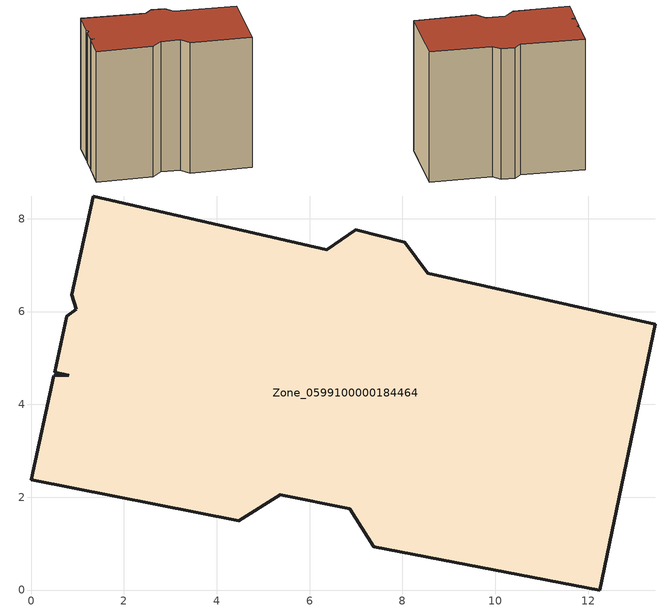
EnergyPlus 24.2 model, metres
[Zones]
Zone_0599100000184464
 floor ground (C_G): 0.77,5.9 0.97,6.04 0.87,6.36 1.34,8.49 6.36,7.33 6.99,7.76 8.05,7.49 8.54,6.82 13.45,5.72 12.25,0 7.38,0.93 6.86,1.75 5.36,2.05 4.47,1.49 0,2.37 0.49,4.62 0.81,4.63 0.51,4.69 z0
 wall outside (C_F): 4.47,1.49 5.36,2.05 6.86,1.75 7.38,0.93 12.25,0 13.45,5.72 8.54,6.82 8.05,7.49 6.99,7.76 6.36,7.33 1.34,8.49 0.87,6.36 0.97,6.04 0.77,5.9 0.51,4.69 0.81,4.63 0.49,4.62 0,2.37 4.47,1.49 z0:11.25
 roof outside (C_R): 0.97,6.04 0.77,5.9 0.51,4.69 0.81,4.63 0.49,4.62 0,2.37 4.47,1.49 5.36,2.05 6.86,1.75 7.38,0.93 12.25,0 13.45,5.72 8.54,6.82 8.05,7.49 6.99,7.76 6.36,7.33 1.34,8.49 0.87,6.36 z11.25
[BUILDING]
Pand.0599100000184464: North Axis=0; Terrain=City; Loads Convergence Tolerance Value=0.04; Temperature Convergence Tolerance Value=0.4; Solar Distribution=FullExterior; Maximum Number of Warmup Days=25; Minimum Number of Warmup Days=1
[Site:Location]
Rotterdam.The.Hague.AP_ZH_NLD Design_Conditions: Latitude=51.96; Longitude=4.45; Time Zone=1; Elevation=-4.5
[SITE:GROUNDTEMPERATURE:BUILDINGSURFACE]
18, 18, 18, 18, 18, 18, 18, 18, 18, 18, 18, 18
[MATERIAL] Thermal Absorptance=0.9; Solar Absorptance=0.7; Visible Absorptance=0.7
Name | Roughness | Thickness | Conductivity | Density | Specific Heat
G.TI.1946 | MediumSmooth | 0.15 | 1 | 540 | 1210
F.TI.1946 | Rough | 0.3 | 0.857143 | 1920 | 840
R.TI.1946 | MediumRough | 0.2 | 0.1 | 1500 | 1000
[CONSTRUCTION]
C_G: G.TI.1946
C_F: F.TI.1946
C_R: R.TI.1946
[ZONE]
Zone_0599100000184464: Type=1; Multiplier=1; Ceiling Height=Autocalculate; Volume=Autocalculate; Floor Area=autocalculate; Part of Total Floor Area=Yes
[ZONEINFILTRATION:DESIGNFLOWRATE]
Infil_Zone_0599100000184464: Zone or ZoneList or Space or SpaceList=Zone_0599100000184464; Schedule=AlwaysOn; Design Flow Rate Calculation Method=Flow/Area; Flow Rate per Floor Area=0.003; Constant Term Coefficient=1; Temperature Term Coefficient=0; Velocity Term Coefficient=0; Velocity Squared Term Coefficient=0
[HVACTEMPLATE:ZONE:IDEALLOADSAIRSYSTEM]
Zone_0599100000184464: Maximum Heating Supply Air Temperature=50; Minimum Cooling Supply Air Temperature=13; Maximum Heating Supply Air Humidity Ratio=0.0156; Minimum Cooling Supply Air Humidity Ratio=0.0077; Heating Limit=NoLimit; Cooling Limit=NoLimit; Dehumidification Control Type=ConstantSensibleHeatRatio; Cooling Sensible Heat Ratio=0.7; Dehumidification Setpoint=60; Humidification Control Type=None; Humidification Setpoint=30; Outdoor Air Method=None; Outdoor Air Flow Rate per Person=0.00944; Outdoor Air Flow Rate per Zone Floor Area=0; Outdoor Air Flow Rate per Zone=0; Demand Controlled Ventilation Type=None; Outdoor Air Economizer Type=NoEconomizer; Heat Recovery Type=None; Sensible Heat Recovery Effectiveness=0.7; Latent Heat Recovery Effectiveness=0.65
[ZONECONTROL:THERMOSTAT]
ThermostatControl_Zone_0599100000184464: Zone or ZoneList=Zone_0599100000184464; Control Type Schedule=DualSetpointControlType; Control 1=Thermostat_Zone_0599100000184464; Temperature Difference Between Cutout And Setpoint=0
[THERMOSTATSETPOINT:DUALSETPOINT]
Thermostat_Zone_0599100000184464: Heating Setpoint Temperature Schedule=HeatingSetpoint_Zone_0599100000184464; Cooling Setpoint Temperature Schedule=CoolingSetpoint_Zone_0599100000184464
[SCHEDULE:COMPACT]
HeatingSetpoint_Zone_0599100000184464: Through: 12/31, For: AllDays, Until: 24:00, 21
CoolingSetpoint_Zone_0599100000184464: Through: 12/31, For: AllDays, Until: 24:00, 24
DualSetpointControlType: Through: 12/31, For: AllDays, Until: 24:00, 4
AlwaysOn: Through: 12/31, For: AllDays, Until: 24:00, 1
